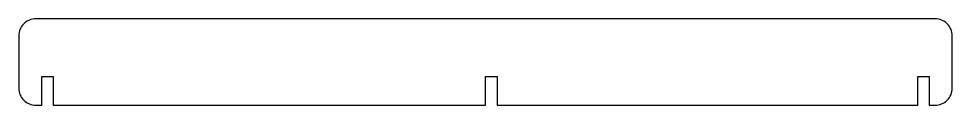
# Model space of a CAD drawing. Header units: millimetres. Extents: x -6 to 156, y -89 to -74.
import ezdxf

# ---------------------------------------------------------------- set-up
doc = ezdxf.new("R2010")
doc.units = ezdxf.units.MM
doc.layers.get('0').update_dxf_attribs({"linetype": 'CONTINUOUS'})

msp = doc.modelspace()

# ---------------------------------------------------------------- linework, layer by layer
msp.add_lwpolyline([(150, -83.85), (152, -83.85), (152, -88.85), (153, -88.85, 0.414214), (156, -85.85), (156, -76.85, 0.414214), (153, -73.85), (-3, -73.85, 0.414214), (-6, -76.85), (-6, -85.85, 0.414214), (-3, -88.85), (-2, -88.85), (-2, -83.85), (0, -83.85), (0, -88.85), (75, -88.85), (75, -83.85), (77, -83.85), (77, -88.85), (150, -88.85)], format="xyb", close=True)

doc.saveas('drawing.dxf')
